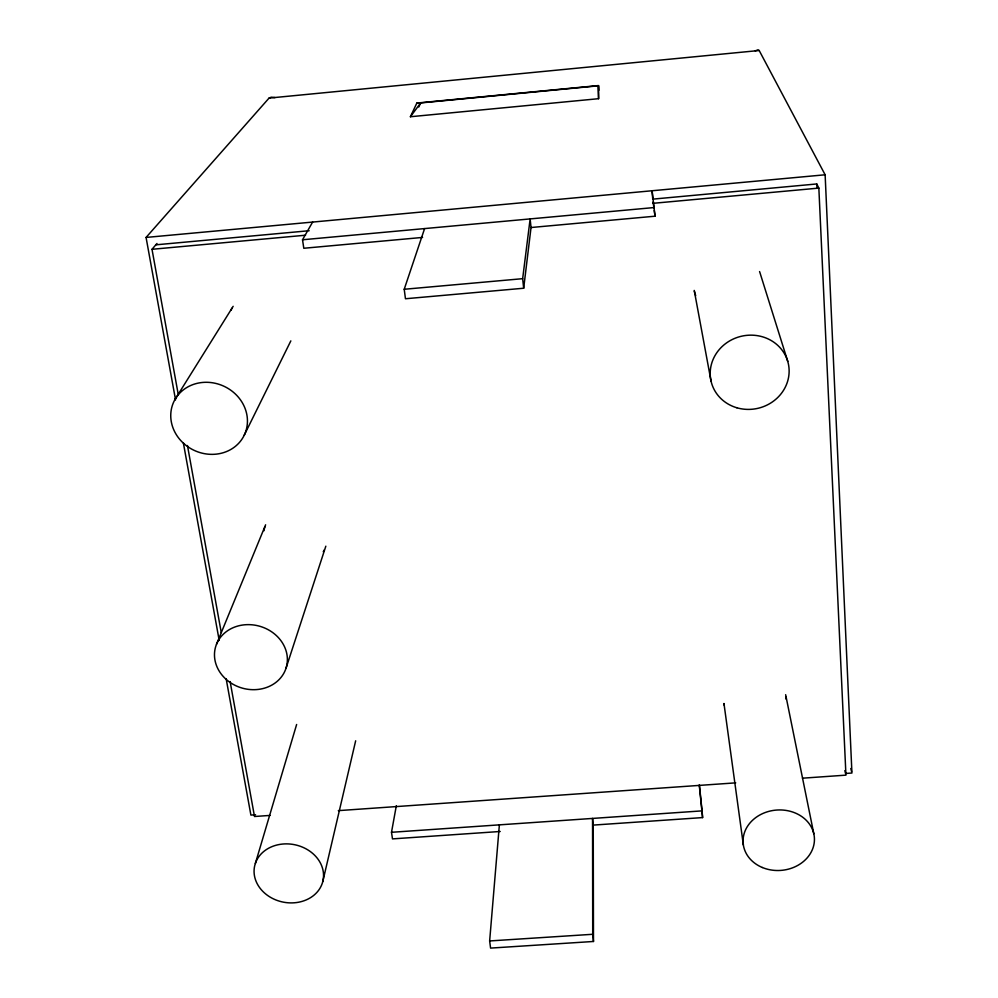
<?xml version="1.0" encoding="UTF-8"?>
<svg xmlns="http://www.w3.org/2000/svg" width="998" height="998" viewBox="0 0 998 998"><rect width="100%" height="100%" fill="white"/><g stroke="black" fill="none" stroke-linecap="round" stroke-linejoin="round"><path stroke-width="1.5" d="M598.588 98.69L598.313 85.578L416.84 103.068L410.403 116.741L598.588 98.69L598.313 85.578M593.486 941.476L592.712 934.29L592.55 818.422L593.236 825.096L593.486 941.476L490.579 948.1L489.644 940.952L499.374 824.847M523.676 288.235L531.036 227.519L530.138 218.911L522.653 278.679L523.676 288.235L405.462 298.751L404.215 289.27L424.599 228.592M500.21 831.484L392.488 838.894L391.503 832.295L396.331 805.685M322.753 881.683A34.955 29.266 11.6 0 0 278.255 844.707A34.955 29.266 11.6 0 0 265.418 893.771A34.955 29.266 11.6 0 0 322.753 881.683L355.662 740.803M255.351 863.47L296.631 724.486M285.977 668.348A36.801 32.148 16.2 0 0 242.102 625.11A36.801 32.148 16.2 0 0 224.712 678.016A36.801 32.148 16.2 0 0 285.977 668.348L325.835 546.18M216.516 644.234L265.618 524.798M418.786 107.023L420.669 102.931L598.75 85.766L598.85 90.307M244.211 435.253A38.984 35.354 25.2 0 0 204.877 382.309A38.984 35.354 25.2 0 0 178.193 437.423A38.984 35.354 25.2 0 0 244.211 435.253L290.842 340.879M422.591 237.424L303.804 248.265L302.519 239.769L312.611 222.067M174.912 399.599L233.158 306.324M410.403 116.741L420.669 102.931L416.84 103.068M178.33 394.934L152.008 249.3L156.973 243.475M175.548 399.849L146.07 237.437L269.061 98.091L271.269 97.18L274.999 97.579M755.224 50.848L757.881 49.9L759.179 50.499L825.134 174.787L851.93 773.026L845.755 773.45M269.061 98.091L759.179 50.499M146.07 237.437L825.134 174.787M155.813 244.834L309.168 230.725M802.479 778.19L845.942 775.147L818.847 188.098L816.763 183.956L652.754 199.138L652.093 190.755L655.025 216.204L531.036 227.519M152.008 249.3L305.538 235.216M652.917 203.33L818.847 188.098M302.519 239.769L654.339 207.534M404.215 289.27L522.653 278.679M255.563 814.755L250.897 815.079L226.147 678.715M270.021 815.416L254.502 816.501L230.126 681.597M338.322 810.638L735.726 782.856M391.503 832.295L702.068 810.875L702.604 817.587L593.236 825.096M489.644 940.952L592.712 934.29M787.759 361.388L760.289 273.751A34.107 32.398 -17.6 0 0 759.553 271.556M850.795 768.497L851.544 771.516M844.832 770.631L845.58 773.637M785.651 694.708L813.807 833.742M694.234 290.418L711.05 381.136M187.462 445.52L221.257 632.545M183.333 442.75L219.198 640.404M743.36 844.994L723.962 703.503A31.163 27.258 -5.6 0 0 724.336 705.411M653.141 201.983L653.89 207.671M654.264 210.516L655.025 216.204M699.386 784.827L702.068 810.875M699.274 785.251L702.604 817.587M816.813 184.056L816.963 187.162M230.962 310.203A33.645 31.175 27.8 0 1 231.985 308.22M324.25 549.948A31.973 28.73 17.3 0 1 323.24 551.744M264.008 530.736A31.973 28.73 17.3 0 1 264.919 526.732M695.718 295.583A34.107 32.398 -17.6 0 1 694.371 291.167M785.888 697.041A31.163 27.258 -5.6 0 1 785.925 698.987M736.886 407.783A39.621 36.976 -13.9 0 0 788.395 363.958A39.621 36.976 -13.9 0 0 723.725 345.096A39.621 36.976 -13.9 0 0 736.886 407.783M762.335 867.499A35.728 30.252 -4.7 0 0 814.405 838.021A35.728 30.252 -4.7 0 0 759.515 815.166A35.728 30.252 -4.7 0 0 762.335 867.499"/></g></svg>
